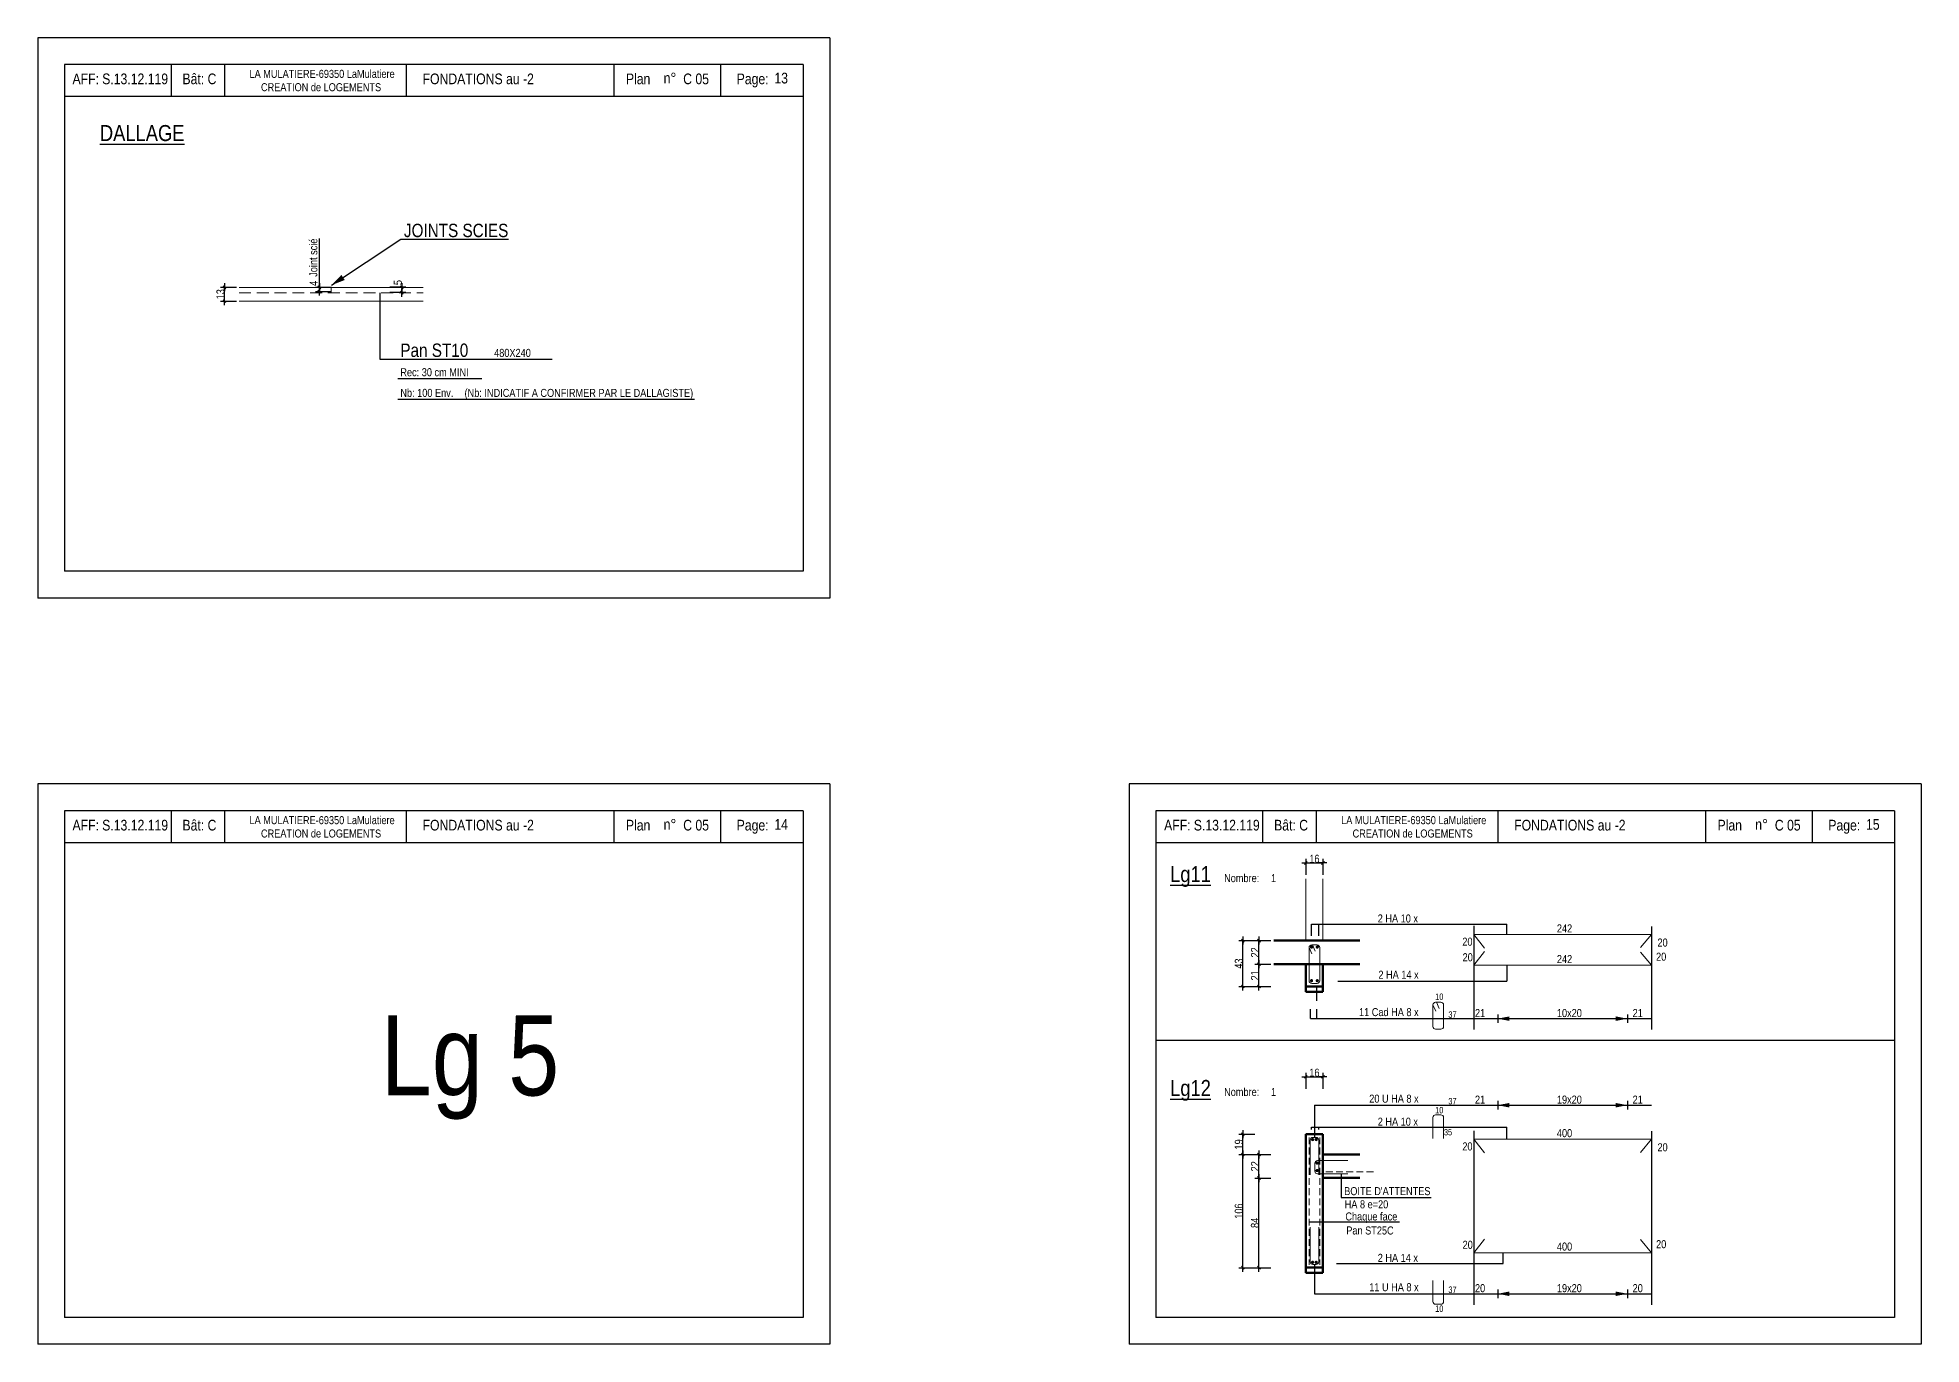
# Model space of a CAD drawing. Header units: centimetres. Extents: x 16433 to 114398, y -50094 to -12305.
# Drawn here: x 84335 to 87867, y -50094 to -47645 of the extents above; entities that cross this region are included whole.
import ezdxf
from ezdxf.enums import TextEntityAlignment as Align

# ---------------------------------------------------------------- set-up
doc = ezdxf.new("R2010")
doc.units = ezdxf.units.CM
doc.header["$LTSCALE"] = 0.5
doc.linetypes.add('CACHE', pattern=[9.525, 6.35, -3.175])
doc.layers.get('DEFPOINTS').update_dxf_attribs({"linetype": 'CONTINUOUS'})
for name, color, linetype in [('01_cote_gen', 4, 'CONTINUOUS'), ('01_fenetres', 171, 'CONTINUOUS'), ('01_resv', 32, 'CONTINUOUS'), ('01_texte', 230, 'CONTINUOUS'), ('AA_COTES', 2, 'CONTINUOUS')]:
    doc.layers.add(name, color=color, linetype=linetype)
doc.layers.add('01_murs_coup', color=5, linetype='CONTINUOUS', lineweight=60)
doc.layers.add('01_sem', color=42, linetype='CONTINUOUS', lineweight=15)
doc.styles.add('STYLE2', font='ARIALN.TTF')
doc.dimstyles.new('JB25', dxfattribs={"dimscale": 0.1, "dimtxt": 150, "dimasz": 15, "dimexe": 0.1, "dimexo": 0.1, "dimgap": 0.09, "dimtad": 1, "dimdec": 1, "dimlfac": 0.5, "dimdsep": 46, "dimtxsty": 'STYLE2', "dimblk1": 'BOND_G', "dimblk2": 'BOND_D', "dimsah": 1, "dimcen": 1.5, "dimdle": 0.01, "dimse1": 1, "dimse2": 1, "dimclrd": 4, "dimclre": 2, "dimclrt": 6, "dimazin": 2, "dimtfac": 2.333333, "dimtdec": 1, "dimtix": 1, "dimtmove": 2, "dimatfit": 3, "dimldrblk": 'BOND_G', "dimfxl": 1, "dimtolj": 1, "dimtzin": 0, "dimarcsym": 0})

# ---------------------------------------------------------------- blocks, each defined once
blk = doc.blocks.new('BOND_G')
at = {"layer": 'AA_COTES', "color": 0}
for p, q in [((5, 0), (-5, 0)), ((1.8, 1.8), (-1.8, -1.8)), ((0, -5), (0, 15))]:
    blk.add_line(p, q, dxfattribs=at)
blk = doc.blocks.new('BOND_D')
at = {"layer": 'AA_COTES', "color": 0}
for p, q in [((5, 0), (-5, 0)), ((-1.8, -1.8), (1.8, 1.8)), ((0, 5), (0, -15))]:
    blk.add_line(p, q, dxfattribs=at)
blk = doc.blocks.new('*D4468')
at = {"layer": '01_cote_gen', "color": 4, "linetype": 'Continuous', "lineweight": -2, "transparency": 16777216}
blk.add_line((84685.4, -48137.3), (84685.4, -48114.3), dxfattribs=at)
at = {"layer": 'DEFPOINTS', "color": 0, "linetype": 'Continuous'}
for p in [(84685.4, -48112.8), (84712.6, -48112.8), (84712.6, -48138.8)]:
    blk.add_point(p, dxfattribs=at)
at = {"layer": '01_cote_gen', "color": 4, "linetype": 'Continuous', "lineweight": -2, "transparency": 16777216, "xscale": 1.5, "yscale": 1.5, "zscale": 1.5}
for name, p, rotation in [('BOND_D', (84685.4, -48112.8), 90), ('BOND_G', (84685.4, -48138.8), 270)]:
    blk.add_blockref(name, p, dxfattribs=dict(at, rotation=rotation))
at = {"layer": '01_cote_gen', "color": 6, "linetype": 'Continuous', "lineweight": 0, "transparency": 16777216, "insert": (84677.8, -48125.8), "char_height": 15, "attachment_point": 5, "rotation": 90, "style": 'STYLE2'}
blk.add_mtext('\\A1;13', dxfattribs=at)
blk = doc.blocks.new('*D4469')
at = {"layer": '01_cote_gen', "color": 4, "linetype": 'Continuous', "lineweight": -2, "transparency": 16777216}
blk.add_line((85017.8, -48114.3), (85017.8, -48121.3), dxfattribs=at)
at = {"layer": 'DEFPOINTS', "color": 0, "linetype": 'Continuous'}
for p in [(85017.8, -48112.8), (85017.8, -48122.8), (85017.8, -48122.8)]:
    blk.add_point(p, dxfattribs=at)
at = {"layer": '01_cote_gen', "color": 4, "linetype": 'Continuous', "lineweight": -2, "transparency": 16777216, "xscale": 1.5, "yscale": 1.5, "zscale": 1.5}
for name, p, rotation in [('BOND_G', (85017.8, -48112.8), 90), ('BOND_D', (85017.8, -48122.8), 270)]:
    blk.add_blockref(name, p, dxfattribs=dict(at, rotation=rotation))
at = {"layer": '01_cote_gen', "color": 6, "linetype": 'Continuous', "lineweight": 0, "transparency": 16777216, "insert": (85010.2, -48103.9), "char_height": 15, "attachment_point": 5, "rotation": 90, "style": 'STYLE2'}
blk.add_mtext('\\A1;5', dxfattribs=at)
blk = doc.blocks.new('*D4470')
at = {"layer": '01_cote_gen', "color": 4, "linetype": 'Continuous', "lineweight": -2, "transparency": 16777216}
blk.add_line((84863.2, -48119.3), (84863.2, -48114.3), dxfattribs=at)
at = {"layer": 'DEFPOINTS', "color": 0, "linetype": 'Continuous'}
for p in [(84863.2, -48112.8), (84871.7, -48112.8), (84871.7, -48120.8)]:
    blk.add_point(p, dxfattribs=at)
at = {"layer": '01_cote_gen', "color": 4, "linetype": 'Continuous', "lineweight": -2, "transparency": 16777216, "xscale": 1.5, "yscale": 1.5, "zscale": 1.5}
for name, p, rotation in [('BOND_D', (84863.2, -48112.8), 90), ('BOND_G', (84863.2, -48120.8), 270)]:
    blk.add_blockref(name, p, dxfattribs=dict(at, rotation=rotation))
at = {"layer": '01_cote_gen', "color": 6, "linetype": 'Continuous', "lineweight": 0, "transparency": 16777216, "insert": (84852.5, -48105.5), "char_height": 15, "attachment_point": 5, "rotation": 90, "style": 'STYLE2'}
blk.add_mtext('\\A1;4', dxfattribs=at)
blk = doc.blocks.new('*D4471')
at = {"layer": '01_cote_gen', "color": 4, "lineweight": -2, "ltscale": 2, "transparency": 16777216}
blk.add_line((86624.9, -49421.6), (86624.9, -49382.6), dxfattribs=at)
at = {"layer": 'DEFPOINTS', "color": 0, "ltscale": 2}
for p in [(86624.9, -49381.1), (86712.8, -49381.1), (86712.8, -49423.1)]:
    blk.add_point(p, dxfattribs=at)
at = {"layer": '01_cote_gen', "color": 4, "lineweight": -2, "ltscale": 2, "transparency": 16777216, "xscale": 1.5, "yscale": 1.5, "zscale": 1.5}
for name, p, rotation in [('BOND_D', (86624.9, -49381.1), 90), ('BOND_G', (86624.9, -49423.1), 270)]:
    blk.add_blockref(name, p, dxfattribs=dict(at, rotation=rotation))
at = {"layer": '01_cote_gen', "color": 6, "ltscale": 2, "transparency": 16777216, "insert": (86617.4, -49402.1), "char_height": 15, "attachment_point": 5, "rotation": 90, "style": 'STYLE2'}
blk.add_mtext('\\A1;21', dxfattribs=at)
blk = doc.blocks.new('*D4472')
at = {"layer": '01_cote_gen', "color": 4, "lineweight": -2, "ltscale": 2, "transparency": 16777216}
blk.add_line((86624.9, -49379.6), (86624.9, -49338.6), dxfattribs=at)
at = {"layer": 'DEFPOINTS', "color": 0, "ltscale": 2}
for p in [(86624.9, -49337.1), (86659.3, -49337.1), (86647.4, -49381.1)]:
    blk.add_point(p, dxfattribs=at)
at = {"layer": '01_cote_gen', "color": 4, "lineweight": -2, "ltscale": 2, "transparency": 16777216, "xscale": 1.5, "yscale": 1.5, "zscale": 1.5}
for name, p, rotation in [('BOND_D', (86624.9, -49337.1), 90), ('BOND_G', (86624.9, -49381.1), 270)]:
    blk.add_blockref(name, p, dxfattribs=dict(at, rotation=rotation))
at = {"layer": '01_cote_gen', "color": 6, "ltscale": 2, "transparency": 16777216, "insert": (86617.4, -49359.1), "char_height": 15, "attachment_point": 5, "rotation": 90, "style": 'STYLE2'}
blk.add_mtext('\\A1;22', dxfattribs=at)
blk = doc.blocks.new('*D4473')
at = {"layer": '01_cote_gen', "color": 4, "lineweight": -2, "ltscale": 2, "transparency": 16777216}
blk.add_line((86594.7, -49421.6), (86594.7, -49338.6), dxfattribs=at)
at = {"layer": 'DEFPOINTS', "color": 0, "ltscale": 2}
for p in [(86594.7, -49337.1), (86647.4, -49337.1), (86647.4, -49423.1)]:
    blk.add_point(p, dxfattribs=at)
at = {"layer": '01_cote_gen', "color": 4, "lineweight": -2, "ltscale": 2, "transparency": 16777216, "xscale": 1.5, "yscale": 1.5, "zscale": 1.5}
for name, p, rotation in [('BOND_D', (86594.7, -49337.1), 90), ('BOND_G', (86594.7, -49423.1), 270)]:
    blk.add_blockref(name, p, dxfattribs=dict(at, rotation=rotation))
at = {"layer": '01_cote_gen', "color": 6, "ltscale": 2, "transparency": 16777216, "insert": (86587.1, -49380.1), "char_height": 15, "attachment_point": 5, "rotation": 90, "style": 'STYLE2'}
blk.add_mtext('\\A1;43', dxfattribs=at)
blk = doc.blocks.new('*D4474')
at = {"layer": '01_cote_gen', "color": 4, "lineweight": -2, "ltscale": 2, "transparency": 16777216}
blk.add_line((86714.3, -49191.5), (86743.3, -49191.5), dxfattribs=at)
at = {"layer": 'DEFPOINTS', "color": 0, "ltscale": 2}
for p in [(86744.8, -49191.5), (86712.8, -49308.1), (86744.8, -49308.1)]:
    blk.add_point(p, dxfattribs=at)
at = {"layer": '01_cote_gen', "color": 4, "lineweight": -2, "ltscale": 2, "transparency": 16777216, "xscale": 1.5, "yscale": 1.5, "zscale": 1.5, "rotation": 180}
blk.add_blockref('BOND_G', (86712.8, -49191.5), dxfattribs=at)
at = {"layer": '01_cote_gen', "color": 4, "lineweight": -2, "ltscale": 2, "transparency": 16777216, "xscale": 1.5, "yscale": 1.5, "zscale": 1.5}
blk.add_blockref('BOND_D', (86744.8, -49191.5), dxfattribs=at)
at = {"layer": '01_cote_gen', "color": 6, "ltscale": 2, "transparency": 16777216, "insert": (86728.8, -49183.8), "char_height": 15, "attachment_point": 5, "style": 'STYLE2'}
blk.add_mtext('\\A1;16', dxfattribs=at)
blk = doc.blocks.new('*D4495')
at = {"layer": '01_cote_gen', "color": 4, "lineweight": -2, "ltscale": 2, "transparency": 16777216}
blk.add_line((86624.9, -49948.4), (86624.9, -49783.4), dxfattribs=at)
at = {"layer": 'DEFPOINTS', "color": 0, "ltscale": 2}
for p in [(86624.9, -49781.9), (86712.8, -49781.9), (86712.8, -49949.9)]:
    blk.add_point(p, dxfattribs=at)
at = {"layer": '01_cote_gen', "color": 4, "lineweight": -2, "ltscale": 2, "transparency": 16777216, "xscale": 1.5, "yscale": 1.5, "zscale": 1.5}
for name, p, rotation in [('BOND_D', (86624.9, -49781.9), 90), ('BOND_G', (86624.9, -49949.9), 270)]:
    blk.add_blockref(name, p, dxfattribs=dict(at, rotation=rotation))
at = {"layer": '01_cote_gen', "color": 6, "ltscale": 2, "transparency": 16777216, "insert": (86617.3, -49865.9), "char_height": 15, "attachment_point": 5, "rotation": 90, "style": 'STYLE2'}
blk.add_mtext('\\A1;84', dxfattribs=at)
blk = doc.blocks.new('*D4496')
at = {"layer": '01_cote_gen', "color": 4, "lineweight": -2, "ltscale": 2, "transparency": 16777216}
blk.add_line((86624.9, -49780.4), (86624.9, -49739.4), dxfattribs=at)
at = {"layer": 'DEFPOINTS', "color": 0, "ltscale": 2}
for p in [(86624.9, -49737.9), (86659.3, -49737.9), (86647.4, -49781.9)]:
    blk.add_point(p, dxfattribs=at)
at = {"layer": '01_cote_gen', "color": 4, "lineweight": -2, "ltscale": 2, "transparency": 16777216, "xscale": 1.5, "yscale": 1.5, "zscale": 1.5}
for name, p, rotation in [('BOND_D', (86624.9, -49737.9), 90), ('BOND_G', (86624.9, -49781.9), 270)]:
    blk.add_blockref(name, p, dxfattribs=dict(at, rotation=rotation))
at = {"layer": '01_cote_gen', "color": 6, "ltscale": 2, "transparency": 16777216, "insert": (86617.4, -49759.9), "char_height": 15, "attachment_point": 5, "rotation": 90, "style": 'STYLE2'}
blk.add_mtext('\\A1;22', dxfattribs=at)
blk = doc.blocks.new('*D4497')
at = {"layer": '01_cote_gen', "color": 4, "lineweight": -2, "ltscale": 2, "transparency": 16777216}
blk.add_line((86594.7, -49948.4), (86594.7, -49739.4), dxfattribs=at)
at = {"layer": 'DEFPOINTS', "color": 0, "ltscale": 2}
for p in [(86594.7, -49737.9), (86647.4, -49737.9), (86647.4, -49949.9)]:
    blk.add_point(p, dxfattribs=at)
at = {"layer": '01_cote_gen', "color": 4, "lineweight": -2, "ltscale": 2, "transparency": 16777216, "xscale": 1.5, "yscale": 1.5, "zscale": 1.5}
for name, p, rotation in [('BOND_D', (86594.7, -49737.9), 90), ('BOND_G', (86594.7, -49949.9), 270)]:
    blk.add_blockref(name, p, dxfattribs=dict(at, rotation=rotation))
at = {"layer": '01_cote_gen', "color": 6, "ltscale": 2, "transparency": 16777216, "insert": (86587.1, -49843.9), "char_height": 15, "attachment_point": 5, "rotation": 90, "style": 'STYLE2'}
blk.add_mtext('\\A1;106', dxfattribs=at)
blk = doc.blocks.new('*D4498')
at = {"layer": '01_cote_gen', "color": 4, "lineweight": -2, "ltscale": 2, "transparency": 16777216}
blk.add_line((86714.3, -49592.3), (86743.3, -49592.3), dxfattribs=at)
at = {"layer": 'DEFPOINTS', "color": 0, "ltscale": 2}
for p in [(86744.8, -49592.3), (86712.8, -49708.9), (86744.8, -49708.9)]:
    blk.add_point(p, dxfattribs=at)
at = {"layer": '01_cote_gen', "color": 4, "lineweight": -2, "ltscale": 2, "transparency": 16777216, "xscale": 1.5, "yscale": 1.5, "zscale": 1.5, "rotation": 180}
blk.add_blockref('BOND_G', (86712.8, -49592.3), dxfattribs=at)
at = {"layer": '01_cote_gen', "color": 4, "lineweight": -2, "ltscale": 2, "transparency": 16777216, "xscale": 1.5, "yscale": 1.5, "zscale": 1.5}
blk.add_blockref('BOND_D', (86744.8, -49592.3), dxfattribs=at)
at = {"layer": '01_cote_gen', "color": 6, "ltscale": 2, "transparency": 16777216, "insert": (86728.8, -49584.6), "char_height": 15, "attachment_point": 5, "style": 'STYLE2'}
blk.add_mtext('\\A1;16', dxfattribs=at)
blk = doc.blocks.new('*D4499')
at = {"layer": '01_resv', "color": 4, "lineweight": -2, "ltscale": 2, "transparency": 16777216}
blk.add_line((86594.7, -49736.4), (86594.7, -49701.4), dxfattribs=at)
at = {"layer": 'DEFPOINTS', "color": 0, "ltscale": 2}
for p in [(86594.7, -49699.9), (86744.8, -49699.9), (86744.8, -49737.9)]:
    blk.add_point(p, dxfattribs=at)
at = {"layer": '01_resv', "color": 4, "lineweight": -2, "ltscale": 2, "transparency": 16777216, "xscale": 1.5, "yscale": 1.5, "zscale": 1.5}
for name, p, rotation in [('BOND_D', (86594.7, -49699.9), 90), ('BOND_G', (86594.7, -49737.9), 270)]:
    blk.add_blockref(name, p, dxfattribs=dict(at, rotation=rotation))
at = {"layer": '01_resv', "color": 6, "ltscale": 2, "transparency": 16777216, "insert": (86587.1, -49718.9), "char_height": 15, "attachment_point": 5, "rotation": 90, "style": 'STYLE2'}
blk.add_mtext('\\A1;19', dxfattribs=at)

msp = doc.modelspace()

# ---------------------------------------------------------------- linework, layer by layer
at = {"layer": '01_cote_gen', "linetype": 'Continuous', "lineweight": 0}
msp.add_line((84885.091, -48112.812), (84885.091, -48120.812), dxfattribs=at)
at = {"layer": '01_fenetres', "ltscale": 30}
for p, q in [((84385, -47695), (84385, -48645)), ((85770, -47695), (84385, -47695)), ((84585, -47695), (84585, -47755)), ((84685.5, -47695), (84685.5, -47755)), ((85025.673, -47695), (85025.673, -47755)), ((85415.868, -47755), (85415.868, -47695)), ((85615.868, -47755), (85615.868, -47695)), ((85770, -47695), (85770, -48645)), ((85770, -47755), (84385, -47755)), ((85770, -48645), (84385, -48645)), ((84385, -49093.5), (84385, -50043.5)), ((84385, -49093.5), (84385, -50043.5)), ((84385, -49093.5), (84385, -50043.5)), ((85770, -49093.5), (84385, -49093.5)), ((84585, -49093.5), (84585, -49153.5)), ((84685.5, -49093.5), (84685.5, -49153.5)), ((85025.673, -49093.5), (85025.673, -49153.5)), ((85415.868, -49153.5), (85415.868, -49093.5)), ((85615.868, -49153.5), (85615.868, -49093.5)), ((85770, -49093.5), (85770, -50043.5)), ((86431.722, -49093.5), (86431.722, -50043.5)), ((86431.722, -49093.5), (86431.722, -50043.5)), ((86431.722, -49093.5), (86431.722, -50043.5)), ((87816.722, -49093.5), (86431.722, -49093.5)), ((86631.722, -49093.5), (86631.722, -49153.5)), ((86732.222, -49093.5), (86732.222, -49153.5)), ((87072.394, -49093.5), (87072.394, -49153.5)), ((87462.589, -49153.5), (87462.589, -49093.5)), ((87662.589, -49153.5), (87662.589, -49093.5)), ((87816.722, -49093.5), (87816.722, -50043.5)), ((85770, -49153.5), (84385, -49153.5)), ((87816.722, -49153.5), (86431.722, -49153.5)), ((86431.722, -49523.714), (87816.722, -49523.714)), ((85770, -50043.5), (84385, -50043.5)), ((87816.722, -50043.5), (86431.722, -50043.5))]:
    msp.add_line(p, q, dxfattribs=at)
at = {"layer": '01_murs_coup', "linetype": 'Continuous', "lineweight": 0}
for p, q in [((84712.567, -48112.812), (85057.615, -48112.812)), ((84712.567, -48138.812), (85057.615, -48138.812)), ((87027.532, -49325.602), (87360.532, -49325.602)), ((87027.532, -49325.602), (87047.398, -49351.177)), ((87360.532, -49325.602), (87340.249, -49350.211)), ((87027.532, -49383.073), (87047.398, -49357.498)), ((87360.532, -49383.073), (87340.249, -49358.464)), ((87027.532, -49383.073), (87360.532, -49383.073)), ((87027.532, -49709.269), (87360.532, -49709.269)), ((87027.532, -49709.269), (87047.398, -49734.845)), ((87360.532, -49709.269), (87340.249, -49733.879)), ((87027.532, -49921.859), (87047.398, -49896.283)), ((87360.532, -49921.859), (87340.249, -49897.249)), ((87027.532, -49921.859), (87360.532, -49921.859))]:
    msp.add_line(p, q, dxfattribs=at)
at = {"layer": '01_murs_coup'}
for p, q in [((86712.776, -49337.094), (86652.639, -49337.094)), ((86744.776, -49337.094), (86712.776, -49337.094)), ((86744.776, -49337.094), (86814.139, -49337.094)), ((86744.776, -49381.094), (86652.639, -49381.094)), ((86712.776, -49381.094), (86712.776, -49433.094)), ((86744.776, -49381.094), (86744.776, -49433.094)), ((86744.776, -49381.094), (86814.139, -49381.094)), ((86712.776, -49423.094), (86744.776, -49423.094)), ((86712.776, -49433.094), (86744.776, -49433.094)), ((86712.776, -49699.852), (86712.776, -49959.852)), ((86712.776, -49699.852), (86744.776, -49699.852)), ((86744.776, -49699.852), (86744.776, -49959.852)), ((86744.776, -49737.852), (86814.139, -49737.852)), ((86744.776, -49781.852), (86814.139, -49781.852)), ((86712.776, -49949.852), (86744.776, -49949.852)), ((86712.776, -49959.852), (86744.776, -49959.852))]:
    msp.add_line(p, q, dxfattribs=at)
at = {"layer": '01_resv', "ltscale": 2}
for p, q in [((86718.776, -49864.048), (86888.532, -49864.048)), ((87082.893, -49942.01), (87082.893, -49921.859)), ((86728.776, -49943.852), (86728.776, -49998.8)), ((86769.995, -49942.01), (87082.893, -49942.01))]:
    msp.add_line(p, q, dxfattribs=at)
at = {"layer": '01_sem', "color": 2, "linetype": 'CACHE', "lineweight": 0, "ltscale": 7}
msp.add_line((84712.567, -48122.812), (85057.615, -48122.812), dxfattribs=at)
at = {"layer": '01_sem', "color": 2, "lineweight": 0, "ltscale": 7}
for p, q in [((86712.776, -49337.094), (86712.776, -49221.053)), ((86744.776, -49337.094), (86744.776, -49221.053)), ((86718.776, -49350.094), (86718.776, -49412.094)), ((86718.776, -49350.094), (86724.139, -49361.594)), ((86723.776, -49345.094), (86733.776, -49345.094)), ((86725.139, -49345.094), (86730.502, -49356.594)), ((86738.776, -49350.094), (86738.776, -49412.094)), ((86723.776, -49417.094), (86733.776, -49417.094)), ((86951.045, -49457.583), (86951.045, -49497.977)), ((86951.045, -49457.583), (86956.408, -49469.083)), ((86956.045, -49452.583), (86966.045, -49452.583)), ((86957.408, -49452.583), (86962.771, -49464.083)), ((86971.045, -49457.583), (86971.045, -49497.977)), ((86956.045, -49502.977), (86966.045, -49502.977)), ((86951.045, -49707.987), (86951.045, -49668.481)), ((86956.045, -49663.481), (86966.045, -49663.481)), ((86971.045, -49707.987), (86971.045, -49668.481)), ((86720.776, -49710.852), (86720.776, -49775.852)), ((86725.776, -49705.852), (86731.776, -49705.852)), ((86736.776, -49710.852), (86736.776, -49775.852)), ((86729.529, -49754.326), (86729.529, -49769.035)), ((86734.529, -49749.326), (86791.339, -49749.326)), ((86734.529, -49774.035), (86791.339, -49774.035)), ((86720.776, -49938.852), (86720.776, -49873.852)), ((86736.776, -49938.852), (86736.776, -49873.852)), ((86725.776, -49943.852), (86731.776, -49943.852)), ((86951.045, -49974.002), (86951.045, -50013.508)), ((86971.045, -49974.002), (86971.045, -50013.508)), ((86956.045, -50018.508), (86966.045, -50018.508))]:
    msp.add_line(p, q, dxfattribs=at)
at = {"layer": '01_sem', "color": 2, "linetype": 'CACHE', "lineweight": 0, "ltscale": 4}
for p, q in [((86718.776, -49705.852), (86718.776, -49944.65)), ((86738.776, -49705.852), (86738.776, -49944.65)), ((86750.491, -49770.543), (86845.625, -49770.543))]:
    msp.add_line(p, q, dxfattribs=at)
at = {"layer": '01_sem', "color": 2, "lineweight": 0, "ltscale": 7, "const_width": 3}
for points in [[(86724.913, -49349.094, -1), (86721.913, -49349.094, -1)], [(86732.639, -49349.094, 1), (86735.639, -49349.094, 1)], [(86724.913, -49412.072, -1), (86721.913, -49412.072, -1)], [(86732.639, -49412.072, 1), (86735.639, -49412.072, 1)], [(86726.913, -49709.852, -1), (86723.913, -49709.852, -1)], [(86730.639, -49709.852, 1), (86733.639, -49709.852, 1)], [(86732.251, -49753.899, 1), (86735.251, -49753.899, 1)], [(86732.251, -49767.865, 1), (86735.251, -49767.865, 1)], [(86726.913, -49939.852, 1), (86723.913, -49939.852, 1)], [(86730.639, -49939.852, -1), (86733.639, -49939.852, -1)]]:
    msp.add_lwpolyline(points, format="xyb", close=True, dxfattribs=at)
at = {"layer": '01_sem', "color": 2, "lineweight": 0, "ltscale": 7}
for centre, start, end in [((86723.776, -49350.094), 90, 180), ((86733.776, -49350.094), 0, 90), ((86723.776, -49412.094), 180, 270), ((86733.776, -49412.094), 270, 0), ((86956.045, -49457.583), 90, 180), ((86966.045, -49457.583), 0, 90), ((86956.045, -49497.977), 180, 270), ((86966.045, -49497.977), 270, 0), ((86956.045, -49668.481), 90, 180), ((86966.045, -49668.481), 0, 90), ((86725.776, -49710.852), 90, 180), ((86731.776, -49710.852), 0, 90), ((86734.529, -49754.326), 90, 180), ((86734.529, -49769.035), 180, 270), ((86725.776, -49938.852), 180, 270), ((86731.776, -49938.852), 270, 0), ((86956.045, -50013.508), 180, 270), ((86966.045, -50013.508), 270, 0)]:
    msp.add_arc(centre, 5, start, end, dxfattribs=at)
at = {"layer": '01_texte', "ltscale": 30}
for p, q in [((84335, -47645), (84335, -48695)), ((85820, -47645), (84335, -47645)), ((85820, -47645), (85820, -48695)), ((85820, -48695), (84335, -48695)), ((84335, -49043.5), (84335, -50093.5)), ((84335, -49043.5), (84335, -50093.5)), ((85820, -49043.5), (84335, -49043.5)), ((85820, -49043.5), (85820, -50093.5)), ((85820, -49043.5), (85820, -50093.5)), ((86381.722, -49043.5), (86381.722, -50093.5)), ((86381.722, -49043.5), (86381.722, -50093.5)), ((87866.722, -49043.5), (86381.722, -49043.5)), ((87866.722, -49043.5), (87866.722, -50093.5)), ((87866.722, -49043.5), (87866.722, -50093.5)), ((85820, -50093.5), (84335, -50093.5)), ((87866.722, -50093.5), (86381.722, -50093.5))]:
    msp.add_line(p, q, dxfattribs=at)
at = {"layer": '01_texte'}
for p, q in [((84863.161, -48112.812), (84863.161, -48021.176)), ((84886.18, -48108.522), (85015.627, -48022.56)), ((85015.627, -48022.56), (85217.739, -48022.56)), ((84976.28, -48122.812), (84976.28, -48247.409)), ((84976.28, -48247.409), (85299.654, -48247.409)), ((85009.989, -48283.632), (85167.978, -48283.632)), ((85009.989, -48322.377), (85566.48, -48322.377)), ((86779.209, -49774.035), (86779.209, -49818.198)), ((86779.209, -49818.198), (86947.486, -49818.198))]:
    msp.add_line(p, q, dxfattribs=at)
at = {"layer": '01_texte', "linetype": 'Continuous'}
for p, q in [((86723.151, -49305.999), (87089.532, -49305.999)), ((86723.151, -49328.153), (86723.151, -49305.999)), ((86737.293, -49328.153), (86737.293, -49305.999)), ((87027.532, -49309.517), (87027.532, -49503.828)), ((87089.532, -49325.602), (87089.532, -49305.999)), ((87360.532, -49310.517), (87360.532, -49503.828)), ((87089.532, -49383.073), (87089.532, -49413.241)), ((86733.139, -49449.594), (86733.139, -49425.094)), ((86772.911, -49413.241), (87089.532, -49413.241)), ((86721.443, -49483.269), (86721.443, -49465.575)), ((86733.277, -49483.269), (86733.277, -49465.575)), ((87072.532, -49475.269), (87072.532, -49491.269)), ((87315.532, -49475.269), (87315.532, -49491.269)), ((86721.443, -49483.269), (87360.532, -49483.269)), ((86728.776, -49645.461), (87360.532, -49645.461)), ((86728.776, -49645.461), (86728.776, -49705.852)), ((87072.532, -49637.461), (87072.532, -49653.461)), ((87315.532, -49637.461), (87315.532, -49653.461)), ((86723.151, -49686.828), (87089.532, -49686.828)), ((86723.151, -49691.21), (86723.151, -49686.828)), ((86737.293, -49691.21), (86737.293, -49686.828)), ((87089.532, -49709.269), (87089.532, -49686.828)), ((87027.532, -49693.185), (87027.532, -50019.36)), ((87360.532, -49694.185), (87360.532, -50019.36)), ((86728.776, -49998.8), (87360.532, -49998.8)), ((87072.532, -49990.8), (87072.532, -50006.8)), ((87315.532, -49990.8), (87315.532, -50006.8))]:
    msp.add_line(p, q, dxfattribs=at)
at = {"layer": '01_texte'}
for points in [[(84886.18, -48108.522), (84904.398, -48089.587), (84907.549, -48094.332)], [(84886.18, -48108.522), (84910.7, -48099.076), (84907.549, -48094.332)]]:
    msp.add_solid(points, dxfattribs=at)
at = {"layer": '01_texte', "linetype": 'Continuous'}
for points in [[(87072.532, -49483.269), (87094.232, -49479.069), (87094.232, -49483.269)], [(87315.532, -49483.269), (87293.832, -49479.069), (87293.832, -49483.269)], [(87072.532, -49483.269), (87094.232, -49487.469), (87094.232, -49483.269)], [(87315.532, -49483.269), (87293.832, -49487.469), (87293.832, -49483.269)], [(87072.532, -49645.461), (87094.232, -49641.261), (87094.232, -49645.461)], [(87072.532, -49645.461), (87094.232, -49649.661), (87094.232, -49645.461)], [(87315.532, -49645.461), (87293.832, -49641.261), (87293.832, -49645.461)], [(87315.532, -49645.461), (87293.832, -49649.661), (87293.832, -49645.461)], [(87072.532, -49998.8), (87094.232, -49994.6), (87094.232, -49998.8)], [(87072.532, -49998.8), (87094.232, -50003), (87094.232, -49998.8)], [(87315.532, -49998.8), (87293.832, -49994.6), (87293.832, -49998.8)], [(87315.532, -49998.8), (87293.832, -50003), (87293.832, -49998.8)]]:
    msp.add_solid(points, dxfattribs=at)

# ---------------------------------------------------------------- texts
at = {"layer": '01_texte', "style": 'STYLE2'}
for s, height, p in [('AFF:', 20, (84400.296, -47732.151)), ('S.13.12.119', 20, (84455.96, -47732.151)), ('Bât: C', 20, (84606.46, -47732.151)), ('LA MULATIERE-69350 LaMulatiere', 15, (84732.197, -47720.284)), ('FONDATIONS au -2', 20, (85056.618, -47732.151)), ('Plan', 20, (85437.913, -47732.151)), ('n%%D', 20, (85508.598, -47730.709)), (' C 05', 20, (85538.941, -47732.151)), ('Page:', 20, (85645.582, -47732.151)), ('13', 20, (85716.267, -47730.709)), ('CREATION de LOGEMENTS', 15, (84753.679, -47745.284)), ('JOINTS SCIES', 25, (85021.704, -48018.696)), ('Pan ST10', 25, (85015.008, -48243.19)), ('480X240', 15, (85190.855, -48243.19)), ('Rec: 30 cm MINI', 15, (85015.008, -48279.414)), ('Nb: 100 Env.', 15, (85015.008, -48318.159)), ('(Nb: INDICATIF A CONFIRMER PAR LE DALLAGISTE)', 15, (85135.377, -48318.159)), ('AFF:', 20, (84400.296, -49130.651)), ('S.13.12.119', 20, (84455.96, -49130.651)), ('Bât: C', 20, (84606.46, -49130.651)), ('LA MULATIERE-69350 LaMulatiere', 15, (84732.197, -49118.784)), ('FONDATIONS au -2', 20, (85056.618, -49130.651)), ('Plan', 20, (85437.913, -49130.651)), ('n%%D', 20, (85508.598, -49129.209)), (' C 05', 20, (85538.941, -49130.651)), ('Page:', 20, (85645.582, -49130.651)), ('14', 20, (85716.267, -49129.209)), ('AFF:', 20, (86447.017, -49130.651)), ('S.13.12.119', 20, (86502.682, -49130.651)), ('Bât: C', 20, (86653.182, -49130.651)), ('LA MULATIERE-69350 LaMulatiere', 15, (86778.918, -49118.784)), ('FONDATIONS au -2', 20, (87103.34, -49130.651)), ('Plan', 20, (87484.634, -49130.651)), ('n%%D', 20, (87555.319, -49129.209)), (' C 05', 20, (87585.663, -49130.651)), ('Page:', 20, (87692.303, -49130.651)), ('15', 20, (87762.988, -49129.209)), ('CREATION de LOGEMENTS', 15, (84753.679, -49143.784)), ('CREATION de LOGEMENTS', 15, (86800.401, -49143.784)), ('%%ULg11', 30, (86458.299, -49227.391)), ('Nombre:', 15, (86559.497, -49227.391)), ('1', 15, (86647.497, -49227.391)), ('Lg 5', 150, (84978.465, -49627.151)), ('%%ULg12', 30, (86458.299, -49628.149)), ('Nombre:', 15, (86559.497, -49628.149)), ('1', 15, (86647.497, -49628.149))]:
    msp.add_text(s, height=height, dxfattribs=at).set_placement(p)
msp.add_text('%%uDALLAGE', height=30, dxfattribs=at).set_placement((84530.97, -47823.694), align=Align.MIDDLE)
msp.add_text('Joint scié', height=15, rotation=90, dxfattribs=at).set_placement((84859.26, -48093.066))
for s, height, p in [('2 HA 10 x', 15, (86922.986, -49302.999)), ('20', 15, (87025.238, -49346.497)), ('242', 15, (87212.088, -49321.602)), ('20', 15, (87391.131, -49348.13)), ('20', 15, (87025.758, -49375.698)), ('242', 15, (87212.088, -49379.073)), ('20', 15, (87388.529, -49374.658)), ('2 HA 14 x', 15, (86924.23, -49408.432)), ('10', 12, (86970.542, -49448.216)), ('11 Cad HA 8 x', 15, (86924.23, -49478.461)), ('37', 12, (86995.302, -49481.668)), ('21', 15, (87048.975, -49480.269)), ('10x20', 15, (87230.24, -49480.269)), ('21', 15, (87344.532, -49480.269)), ('20 U HA 8 x', 15, (86924.23, -49640.652)), ('10', 12, (86970.542, -49660.711)), ('37', 12, (86995.302, -49643.86)), ('21', 15, (87048.975, -49642.461)), ('19x20', 15, (87230.24, -49642.461)), ('21', 15, (87344.532, -49642.461)), ('2 HA 10 x', 15, (86922.986, -49683.828)), ('35', 12, (86986.894, -49701.997)), ('400', 15, (87212.088, -49705.269)), ('20', 15, (87025.238, -49730.165)), ('20', 15, (87391.131, -49731.798)), ("BOITE D'ATTENTES", 15, (86946.403, -49813.961)), ('HA 8 e=20', 15, (86867.248, -49838.681)), ('Chaque face', 15, (86884.277, -49861.398)), ('Pan ST25C', 15, (86877.355, -49887.687)), ('20', 15, (87025.758, -49914.483)), ('400', 15, (87212.088, -49917.859)), ('20', 15, (87388.529, -49913.443)), ('2 HA 14 x', 15, (86922.986, -49939.01)), ('11 U HA 8 x', 15, (86924.23, -49993.992)), ('37', 12, (86995.302, -49997.2)), ('20', 15, (87048.975, -49995.8)), ('19x20', 15, (87230.24, -49995.8)), ('20', 15, (87344.532, -49995.8)), ('10', 12, (86970.542, -50032.686))]:
    msp.add_text(s, height=height, dxfattribs=at).set_placement(p, align=Align.RIGHT)

# ---------------------------------------------------------------- dimensions: what is measured, and where the dimension line sits
at = {"layer": '01_cote_gen', "linetype": 'Continuous', "lineweight": 0}
for base, p1, p2, picture, middle in [((84863.161, -48112.812), (84871.661, -48120.812), (84871.661, -48112.812), '*D4470', (84852.481, -48105.482)), ((85017.829, -48122.812), (85017.829, -48112.812), (85017.829, -48122.812), '*D4469', (85010.192, -48103.935))]:
    dim = msp.add_linear_dim(base=base, p1=p1, p2=p2, angle=90, dimstyle='JB25', dxfattribs=at)
    dim.commit()
    dim.dimension.update_dxf_attribs({"geometry": picture, "text_midpoint": middle, "dimtype": 160})
dim = msp.add_linear_dim(base=(84685.429, -48112.812), p1=(84712.567, -48138.812), p2=(84712.567, -48112.812), angle=90, dimstyle='JB25', dxfattribs=at)
dim.commit()
dim.dimension.update_dxf_attribs({"geometry": '*D4468', "text_midpoint": (84677.762, -48125.812)})
at = {"layer": '01_cote_gen', "ltscale": 2}
for base, p1, p2, picture, middle in [((86744.776, -49191.499), (86712.776, -49308.118), (86744.776, -49308.118), '*D4474', (86728.776, -49183.831)), ((86744.776, -49592.257), (86712.776, -49708.876), (86744.776, -49708.876), '*D4498', (86728.776, -49584.589))]:
    dim = msp.add_linear_dim(base=base, p1=p1, p2=p2, dimstyle='JB25', dxfattribs=at)
    dim.commit()
    dim.dimension.update_dxf_attribs({"geometry": picture, "text_midpoint": middle})
for base, p1, p2, picture, middle in [((86594.749, -49337.094), (86647.446, -49423.094), (86647.446, -49337.094), '*D4473', (86587.081, -49380.094)), ((86624.946, -49337.094), (86647.446, -49381.094), (86659.289, -49337.094), '*D4472', (86617.407, -49359.094)), ((86624.946, -49381.094), (86712.776, -49423.094), (86712.776, -49381.094), '*D4471', (86617.407, -49402.094)), ((86594.749, -49737.852), (86647.446, -49949.852), (86647.446, -49737.852), '*D4497', (86587.081, -49843.852)), ((86624.946, -49737.852), (86647.446, -49781.852), (86659.289, -49737.852), '*D4496', (86617.407, -49759.852)), ((86624.946, -49781.852), (86712.776, -49949.852), (86712.776, -49781.852), '*D4495', (86617.279, -49865.852))]:
    dim = msp.add_linear_dim(base=base, p1=p1, p2=p2, angle=90, dimstyle='JB25', dxfattribs=at)
    dim.commit()
    dim.dimension.update_dxf_attribs({"geometry": picture, "text_midpoint": middle})
at = {"layer": '01_resv', "ltscale": 2}
dim = msp.add_linear_dim(base=(86594.749, -49699.852), p1=(86744.776, -49737.852), p2=(86744.776, -49699.852), angle=90, dimstyle='JB25', dxfattribs=at)
dim.commit()
dim.dimension.update_dxf_attribs({"geometry": '*D4499', "text_midpoint": (86587.081, -49718.852)})

doc.saveas('drawing.dxf')
